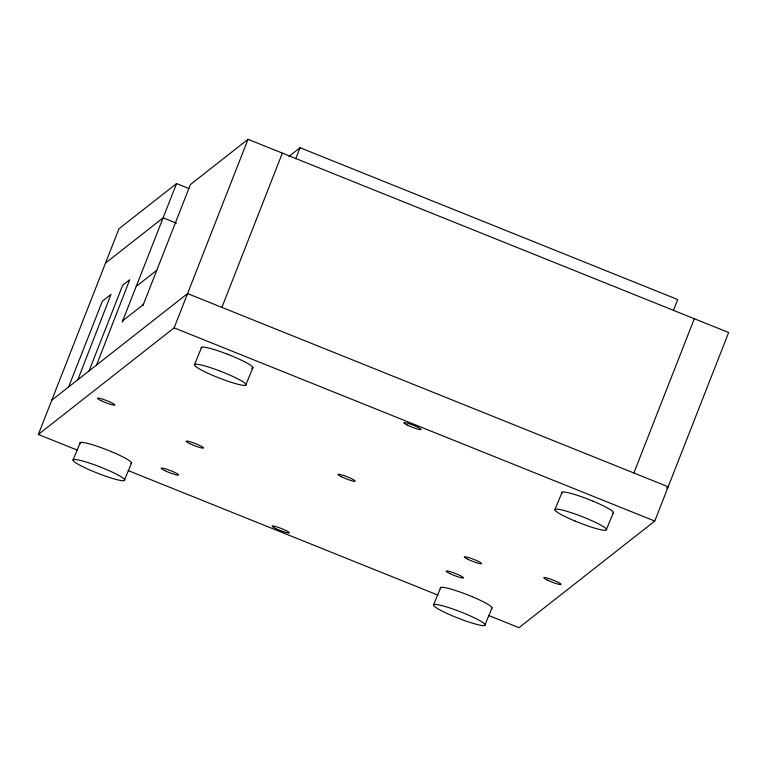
<?xml version="1.0" encoding="UTF-8"?>
<svg xmlns="http://www.w3.org/2000/svg" width="767" height="767" viewBox="0 0 767 767"><rect width="100%" height="100%" fill="white"/><g stroke="black" fill="none" stroke-linecap="round" stroke-linejoin="round"><path stroke-width="1.15" d="M143.621 303.981L143.18 305.065L143.458 304.47M77.199 450.085L38.35 434.467L118.952 228.787L176.563 183.562L188.768 188.471M68.637 386.952L101.886 302.39L102.74 300.846L110.985 294.432L77.841 379.723M89.049 370.931L121.972 287.05L123.142 284.825L129.728 279.715L96.584 365.006M176.563 183.562L122.758 320.731L143.333 304.576L190.417 184.55L248.019 139.316L728.65 332.533L654.759 521.071L518.981 627.684L489.01 615.633M111.33 451.61L106.067 449.491A27.775 3.384 21.4 0 0 80.334 442.425L72.98 460.056L73.613 459.558M38.35 434.467L174.128 327.854L248.019 139.316M73.047 460.085A27.775 3.384 21.4 0 0 93.267 471.475L98.473 473.575A27.775 3.384 21.4 0 0 124.196 480.641L131.56 463.009L130.927 463.508M251.595 368.285A27.775 3.384 21.4 0 0 252.295 368.198L252.937 367.709L245.593 385.35A27.775 3.384 21.4 0 1 219.851 378.265L214.587 376.156A27.775 3.384 21.4 0 1 194.435 364.776L201.711 347.115M221.893 307.385L282.352 153.122M295.726 158.779L300.06 147.724L677.702 299.542L673.368 310.597M491.398 608.423L492.031 607.924L484.686 625.565A27.775 3.384 21.4 0 1 458.944 618.48L453.68 616.371A27.775 3.384 21.4 0 1 433.528 604.99L440.804 587.33A27.775 3.384 21.4 0 1 466.537 594.415L471.801 596.525M575.116 521.09A27.775 3.384 21.4 0 1 554.905 509.691L562.182 492.031A27.775 3.384 21.4 0 1 587.915 499.116L593.188 501.225M575.068 521.071L580.331 523.18A27.775 3.384 21.4 0 0 606.055 530.256L613.418 512.624A27.775 3.384 21.4 0 0 593.121 501.206M633.868 472.99L694.317 318.736M122.988 320.548L122.298 322.025L123.353 319.331M194.358 364.756L194.991 364.258M433.451 604.962L434.084 604.473M554.838 509.662L555.471 509.173A27.775 3.384 21.4 0 1 581.252 516.277L586.467 518.367A27.775 3.384 21.4 0 1 606.678 529.767M613.418 512.624L612.785 513.123M105.52 263.062L163.122 217.838L176.448 223.197M288.977 156.43L300.06 147.724M136.19 286.446L156.765 270.3M142.461 305.256L143.333 304.576M51.782 400.182L187.56 293.579L668.201 486.796L666.533 488.1M227.444 354.191L232.708 356.31A27.775 3.384 21.4 0 1 252.918 367.709M220.733 371.333L225.997 373.452A27.775 3.384 21.4 0 1 246.197 384.852M174.128 327.854L654.759 521.071M128.262 470.612L437.947 595.106M80.132 443.805A27.775 3.384 21.4 0 1 79.71 442.923M111.263 451.59A27.775 3.384 21.4 0 1 131.483 462.99M440.613 588.72A27.775 3.384 21.4 0 1 440.191 587.829M471.743 596.505A27.775 3.384 21.4 0 1 491.954 607.905M561.99 493.411A27.775 3.384 21.4 0 1 561.569 492.529M201.568 348.525A27.775 3.384 21.4 0 1 201.146 347.643M201.769 347.154A27.775 3.384 21.4 0 1 227.492 354.22M195.058 364.287A27.775 3.384 21.4 0 1 220.781 371.362M434.151 604.501A27.775 3.384 21.4 0 1 459.874 611.577L465.09 613.667A27.775 3.384 21.4 0 1 485.29 625.067M73.68 459.586A27.775 3.384 21.4 0 1 99.394 466.662L104.619 468.752A27.775 3.384 21.4 0 1 124.82 480.152M275.545 528.434A9.271 1.131 21.4 0 0 289.303 532.912A9.271 1.131 21.4 0 0 277.318 527.034A9.271 1.131 21.4 0 0 275.545 528.434M449.625 573.448A9.271 1.131 21.4 0 0 463.393 577.925A9.271 1.131 21.4 0 0 451.408 572.048A9.271 1.131 21.4 0 0 449.625 573.448M467.745 559.229A9.271 1.131 21.4 0 0 481.513 563.707A9.271 1.131 21.4 0 0 469.529 557.83A9.271 1.131 21.4 0 0 467.745 559.229M547.264 580.005A9.271 1.131 21.4 0 0 561.032 584.483A9.271 1.131 21.4 0 0 549.047 578.606A9.271 1.131 21.4 0 0 547.264 580.005M407.21 425.052A9.271 1.131 21.4 0 0 420.978 429.53A9.271 1.131 21.4 0 0 408.993 423.652A9.271 1.131 21.4 0 0 407.21 425.052M100.966 400.585A9.271 1.131 21.4 0 0 114.734 405.062A9.271 1.131 21.4 0 0 102.749 399.185A9.271 1.131 21.4 0 0 100.966 400.585M189.679 443.575A9.271 1.131 21.4 0 0 203.447 448.053A9.271 1.131 21.4 0 0 191.462 442.175A9.271 1.131 21.4 0 0 189.679 443.575M164.675 470.564A9.271 1.131 21.4 0 0 178.443 475.041A9.271 1.131 21.4 0 0 166.458 469.164A9.271 1.131 21.4 0 0 164.675 470.564M341.373 476.738A9.271 1.131 21.4 0 0 355.14 481.216A9.271 1.131 21.4 0 0 343.156 475.348A9.271 1.131 21.4 0 0 341.373 476.738"/></g></svg>
